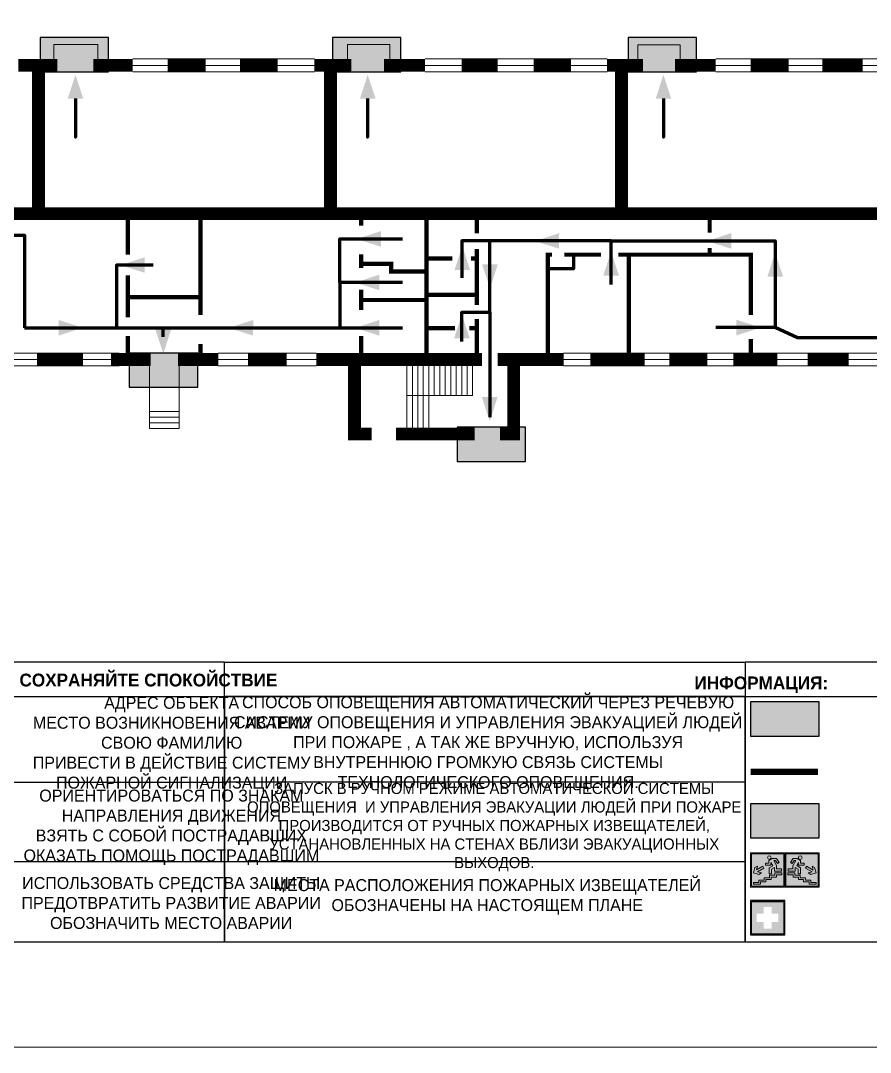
# Model space of a CAD drawing. Header units: millimetres. Extents: x 13810 to 67229, y 12374 to 21950.
# Drawn here: x 33052.6 to 33251.3, y 15729.7 to 15970.9 of the extents above; entities that cross this region are included whole.
import ezdxf

# ---------------------------------------------------------------- set-up
doc = ezdxf.new("R2010")
doc.units = ezdxf.units.MM
doc.layers.add('План_Штампы', color=7, linetype='Continuous')
doc.styles.add('обычный', font='arial.ttf')

# ---------------------------------------------------------------- blocks, each defined once
blk = doc.blocks.new('A$C7B4425F7')
at = {"true_color": 0xffffff}
blk.add_hatch(color=7, dxfattribs=at).paths.add_polyline_path([(0, 0), (-16, 0), (-16, -8), (0, -8)])
h = blk.add_hatch(color=126)
h.paths.add_polyline_path([(-0.2, -0.2), (-15.8, -0.2), (-15.8, -7.8), (-0.2, -7.8)])
h.paths.add_polyline_path([(-11.76, -2.03), (-11.76, -3.66), (-11.17, -3.66, -0.568275), (-11.17, -6.18), (-12.58, -6.18), (-12.58, -2.03)], flags=16)
h.paths.add_polyline_path([(-13.33, -4.12, -0.495768), (-13.59, -6.18), (-15.03, -6.18), (-15.03, -2.03), (-13.59, -2.03, -0.487973)], flags=16)
h.paths.add_polyline_path([(-10.25, -2.03), (-9.48, -2.03), (-9.48, -6.18), (-10.25, -6.18)], flags=16)
h.paths.add_polyline_path([(-13.84, -3.69), (-14.24, -3.69), (-14.24, -3.03), (-13.9, -3.03, -0.692621)], flags=0)
h.paths.add_polyline_path([(-9.15, -2.03), (-8.4, -2.03), (-8.04, -3.07), (-7.68, -2.03), (-6.93, -2.03), (-7.64, -4.1), (-6.93, -6.18), (-7.68, -6.18), (-8.04, -5.14), (-8.4, -6.18), (-9.15, -6.18), (-8.44, -4.1)], flags=16)
h.paths.add_polyline_path([(-11.76, -4.46), (-11.42, -4.46, -0.692621), (-11.36, -5.12), (-11.76, -5.12)], flags=0)
h.paths.add_polyline_path([(-13.9, -5.2), (-14.24, -5.2), (-14.24, -4.55), (-13.84, -4.55, -0.708038)], flags=0)
edge = h.paths.add_edge_path(flags=16)
edge.add_ellipse((-5.51, -4.08), major_axis=(0, 2.05), ratio=0.586184, start_angle=0, end_angle=360)
edge = h.paths.add_edge_path(flags=0)
edge.add_ellipse((-5.51, -4.08), major_axis=(0, 1.14), ratio=0.454828, start_angle=0, end_angle=360)
h.paths.add_polyline_path([(-4.13, -4.96, 0.377264), (-3.48, -4.52, 0.0555), (-3.16, -2.03), (-1.66, -2.03), (-1.66, -4.96), (-0.96, -4.96), (-0.96, -7.01), (-1.75, -7.01), (-1.75, -6.18), (-3.3, -6.18), (-3.3, -7.02), (-4.13, -7.02)], flags=16)
h.paths.add_polyline_path([(-2.73, -2.91), (-2.28, -2.91), (-2.28, -4.96), (-3.05, -4.96, 0.079136)], flags=0)
at = {"color": 126}
blk.add_lwpolyline([(-16, -8), (0, -8), (0, 0), (-16, 0)], close=True, dxfattribs=at)
blk = doc.blocks.new('A$C18900ED3')
h = blk.add_hatch(color=126)
h.paths.add_polyline_path([(-0.18, -0.18), (-7.02, -0.18), (-7.02, -7.02), (-0.18, -7.02)])
h.paths.add_polyline_path([(-5.89, -4.46), (-5.89, -2.77), (-4.46, -2.77), (-4.46, -1.31), (-2.77, -1.31), (-2.77, -2.77), (-1.33, -2.77), (-1.33, -4.46), (-2.77, -4.46), (-2.77, -5.89), (-4.46, -5.89), (-4.46, -4.46)], flags=16)
at = {"color": 126}
for p, q in [((-7.2, 0), (-7.2, -7.2)), ((0, 0), (-7.2, 0)), ((0, -7.2), (0, 0)), ((-7.02, -7.02), (-7.02, -0.18)), ((-7.02, -0.18), (-0.18, -0.18)), ((-0.18, -0.18), (-0.18, -7.02)), ((-7.2, -7.2), (0, -7.2)), ((-0.18, -7.02), (-7.02, -7.02))]:
    blk.add_line(p, q, dxfattribs=at)
blk = doc.blocks.new('вниз 3')
at = {"lineweight": 0, "true_color": 0xffffff}
h = blk.add_hatch(color=7, dxfattribs=at)
h.dxf.hatch_style = 1
h.paths.add_polyline_path([(40997.5, -4475.69), (40997.25, -4475.28), (40995.76, -4476.15), (40995.97, -4475.23), (40995.39, -4475.56), (40995.05, -4476.83), (40996.33, -4477.17), (40996.91, -4476.83), (40996, -4476.55)], flags=0)
h.paths.add_polyline_path([(40999.81, -4473.95), (41000.22, -4473.95), (41000.64, -4474.67), (41001.03, -4474.43), (41000.46, -4473.49), (41000.42, -4473.49), (40999.43, -4473.49), (40998.68, -4473.92), (40998.68, -4474.57), (40997.88, -4474.57), (40997.88, -4475), (40999.14, -4475), (40999.14, -4474.43), (40999.14, -4474.38), (40999.59, -4475.15), (40998.72, -4475.67), (40998.72, -4477.06), (40999.24, -4477.06), (40999.24, -4475.96), (40999.95, -4475.56), (40999.95, -4476.43), (41001.61, -4476.43), (41001.61, -4475.88), (41000.47, -4475.88), (41000.47, -4475.12)], flags=0)
h.paths.add_polyline_path([(40999.2, -4473.24, 1), (40998.35, -4473.24, 1)], flags=0)
h.paths.add_polyline_path([(41000.46, -4477.26), (41001.69, -4477.26), (41001.69, -4476.84), (41000.03, -4476.84), (41000.03, -4477.39), (40998.78, -4477.39), (40998.78, -4477.95), (40997.53, -4477.95), (40997.53, -4478.5), (40996.29, -4478.5), (40996.29, -4479.06), (40995.05, -4479.06), (40995.05, -4479.48), (40995.29, -4479.48), (40996.72, -4479.48), (40996.72, -4478.92), (40997.97, -4478.92), (40997.97, -4478.36), (40999.2, -4478.36), (40999.2, -4477.81), (41000.46, -4477.81)], flags=0)
h.paths.add_polyline_path([(41002.37, -4472.17), (40994.37, -4472.17), (40994.37, -4480.17), (41002.37, -4480.17)])
h.paths.add_polyline_path([(41002.16, -4479.96), (40994.57, -4479.96), (40994.57, -4472.37), (41002.16, -4472.37)], flags=16)
h.paths.add_polyline_path([(41001.61, -4475.88), (41001.61, -4476.43), (40999.95, -4476.43), (40999.95, -4475.56), (40999.24, -4475.96), (40999.24, -4477.06), (40998.72, -4477.06), (40998.72, -4475.67), (40999.59, -4475.15), (40999.14, -4474.38), (40999.14, -4474.43), (40999.14, -4475), (40997.88, -4475), (40997.88, -4474.57), (40998.68, -4474.57), (40998.68, -4473.92), (40999.43, -4473.49), (41000.42, -4473.49), (41000.46, -4473.49), (41001.03, -4474.43), (41000.64, -4474.67), (41000.22, -4473.95), (40999.81, -4473.95), (41000.47, -4475.12), (41000.47, -4475.88)], flags=0)
h.paths.add_polyline_path([(41001.69, -4476.84), (41001.69, -4477.26), (41000.46, -4477.26), (41000.46, -4477.81), (40999.2, -4477.81), (40999.2, -4478.36), (40997.97, -4478.36), (40997.97, -4478.92), (40996.72, -4478.92), (40996.72, -4479.48), (40995.05, -4479.48), (40995.05, -4479.06), (40996.29, -4479.06), (40996.29, -4478.5), (40997.53, -4478.5), (40997.53, -4477.95), (40998.78, -4477.95), (40998.78, -4477.39), (41000.03, -4477.39), (41000.03, -4476.84)], flags=0)
h.paths.add_polyline_path([(40998.35, -4473.24, -1), (40999.2, -4473.24, -1)], flags=0)
h.paths.add_polyline_path([(40997.5, -4475.69), (40996, -4476.55), (40996.91, -4476.83), (40996.33, -4477.17), (40995.05, -4476.83), (40995.39, -4475.56), (40995.97, -4475.23), (40995.76, -4476.15), (40997.25, -4475.28)], flags=0)
at = {"lineweight": 0}
h = blk.add_hatch(color=126, dxfattribs=at)
h.dxf.hatch_style = 1
h.paths.add_polyline_path([(41002.16, -4472.37), (40994.57, -4472.37), (40994.57, -4479.96), (41002.16, -4479.96)])
h.paths.add_polyline_path([(40995.97, -4475.23), (40995.76, -4476.15), (40997.25, -4475.28), (40997.5, -4475.69), (40996, -4476.55), (40996.91, -4476.83), (40996.33, -4477.17), (40995.05, -4476.83), (40995.39, -4475.56)], flags=16)
h.paths.add_polyline_path([(40997.88, -4474.57), (40998.68, -4474.57), (40998.68, -4473.92), (40999.43, -4473.49), (41000.42, -4473.49), (41000.46, -4473.49), (41001.03, -4474.43), (41000.64, -4474.67), (41000.22, -4473.95), (40999.81, -4473.95), (41000.47, -4475.12), (41000.47, -4475.88), (41001.61, -4475.88), (41001.61, -4476.43), (40999.95, -4476.43), (40999.95, -4475.56), (40999.24, -4475.96), (40999.24, -4477.06), (40998.72, -4477.06), (40998.72, -4475.67), (40999.59, -4475.15), (40999.14, -4474.38), (40999.14, -4474.43), (40999.14, -4475), (40997.88, -4475)], flags=16)
h.paths.add_polyline_path([(40998.35, -4473.24, -1), (40999.2, -4473.24, -1)], flags=16)
h.paths.add_polyline_path([(40997.53, -4477.95), (40998.78, -4477.95), (40998.78, -4477.39), (41000.03, -4477.39), (41000.03, -4476.84), (41001.69, -4476.84), (41001.69, -4477.26), (41000.46, -4477.26), (41000.46, -4477.81), (40999.2, -4477.81), (40999.2, -4478.36), (40997.97, -4478.36), (40997.97, -4478.92), (40996.72, -4478.92), (40996.72, -4479.48), (40995.05, -4479.48), (40995.05, -4479.06), (40996.29, -4479.06), (40996.29, -4478.5), (40997.53, -4478.5)], flags=16)
at = {"lineweight": 0, "true_color": 0xffffff}
h = blk.add_hatch(color=7, dxfattribs=at)
h.dxf.hatch_style = 1
h.paths.add_polyline_path([(40999.2, -4473.24, 1), (40998.35, -4473.24, 1)])
h.paths.add_polyline_path([(40999.81, -4473.95), (41000.22, -4473.95), (41000.64, -4474.67), (41001.03, -4474.43), (41000.46, -4473.49), (41000.42, -4473.49), (40999.43, -4473.49), (40998.68, -4473.92), (40998.68, -4474.57), (40997.88, -4474.57), (40997.88, -4475), (40999.14, -4475), (40999.14, -4474.43), (40999.14, -4474.38), (40999.59, -4475.15), (40998.72, -4475.67), (40998.72, -4477.06), (40999.24, -4477.06), (40999.24, -4475.96), (40999.95, -4475.56), (40999.95, -4476.43), (41001.61, -4476.43), (41001.61, -4475.88), (41000.47, -4475.88), (41000.47, -4475.12)])
h.paths.add_polyline_path([(40999.2, -4477.81), (41000.46, -4477.81), (41000.46, -4477.26), (41001.69, -4477.26), (41001.69, -4476.84), (41000.03, -4476.84), (41000.03, -4477.39), (40998.78, -4477.39), (40998.78, -4477.95), (40997.53, -4477.95), (40997.53, -4478.5), (40996.29, -4478.5), (40996.29, -4479.06), (40995.05, -4479.06), (40995.05, -4479.48), (40995.29, -4479.48), (40996.72, -4479.48), (40996.72, -4478.92), (40997.97, -4478.92), (40997.97, -4478.36), (40999.2, -4478.36)])
h.paths.add_polyline_path([(40997.5, -4475.69), (40997.25, -4475.28), (40995.76, -4476.15), (40995.97, -4475.23), (40995.39, -4475.56), (40995.05, -4476.83), (40996.33, -4477.17), (40996.91, -4476.83), (40996, -4476.55)])
at = {"color": 126, "lineweight": 0}
for points in [[(40994.37, -4472.17), (41002.37, -4472.17), (41002.37, -4480.17), (40994.37, -4480.17)], [(40994.57, -4472.37), (41002.16, -4472.37), (41002.16, -4479.96), (40994.57, -4479.96)]]:
    blk.add_lwpolyline(points, close=True, dxfattribs=at)
for points in [[(40999.14, -4474.43), (40999.14, -4475), (40997.88, -4475), (40997.88, -4474.57), (40998.68, -4474.57), (40998.68, -4473.92), (40999.43, -4473.49), (41000.42, -4473.49), (41000.46, -4473.49), (41001.03, -4474.43), (41000.64, -4474.67), (41000.22, -4473.95), (40999.81, -4473.95), (41000.47, -4475.12), (41000.47, -4475.88), (41001.61, -4475.88), (41001.61, -4476.43), (40999.95, -4476.43), (40999.95, -4475.56), (40999.24, -4475.96), (40999.24, -4477.06), (40998.72, -4477.06), (40998.72, -4475.67), (40999.59, -4475.15), (40999.14, -4474.38), (40999.14, -4474.43)], [(40995.05, -4476.83), (40995.39, -4475.56), (40995.97, -4475.23), (40995.76, -4476.15), (40997.25, -4475.28), (40997.5, -4475.69), (40996, -4476.55), (40996.91, -4476.83), (40996.33, -4477.17), (40995.05, -4476.83)], [(40995.29, -4479.48), (40995.05, -4479.48), (40995.05, -4479.06), (40996.29, -4479.06), (40996.29, -4478.5), (40997.53, -4478.5), (40997.53, -4477.95), (40998.78, -4477.95), (40998.78, -4477.39), (41000.03, -4477.39), (41000.03, -4476.84), (41001.69, -4476.84), (41001.69, -4477.26), (41000.46, -4477.26), (41000.46, -4477.81), (40999.2, -4477.81), (40999.2, -4478.36), (40997.97, -4478.36), (40997.97, -4478.92), (40996.72, -4478.92), (40996.72, -4479.48), (40995.05, -4479.48)]]:
    blk.add_lwpolyline(points, dxfattribs=at)
blk.add_circle((40998.77, -4473.24), 0.426, dxfattribs=at)
blk = doc.blocks.new('вниз')
at = {"lineweight": 0, "true_color": 0xffffff}
h = blk.add_hatch(color=7, dxfattribs=at)
h.dxf.hatch_style = 1
h.paths.add_polyline_path([(40994.51, -4472.22), (40986.51, -4472.22), (40986.51, -4480.22), (40994.51, -4480.22)])
h.paths.add_polyline_path([(40994.31, -4472.42), (40994.31, -4480.01), (40986.71, -4480.01), (40986.71, -4472.42)], flags=16)
h.paths.add_polyline_path([(40988.43, -4473.53), (40989.43, -4473.53), (40990.19, -4473.96), (40990.19, -4474.6), (40991, -4474.6), (40991, -4475.06), (40989.73, -4475.06), (40989.73, -4474.46), (40989.3, -4475.18), (40990.17, -4475.7), (40990.17, -4477.11), (40989.63, -4477.11), (40989.63, -4476.01), (40988.94, -4475.59), (40988.94, -4476.46), (40988.94, -4476.46), (40987.47, -4476.46), (40987.26, -4476.46), (40987.26, -4475.92), (40988.4, -4475.92), (40988.4, -4475.2), (40989.1, -4473.99), (40988.66, -4473.99), (40988.24, -4474.7), (40987.86, -4474.47), (40988.41, -4473.56)], flags=0)
h.paths.add_polyline_path([(40990.55, -4473.29, -1), (40989.69, -4473.29, -1)], flags=0)
h.paths.add_polyline_path([(40988.85, -4476.89), (40988.85, -4477.43), (40990.1, -4477.43), (40990.1, -4477.99), (40991.34, -4477.99), (40991.34, -4478.54), (40992.59, -4478.54), (40992.59, -4479.09), (40993.83, -4479.09), (40993.83, -4479.52), (40992.17, -4479.52), (40992.17, -4478.97), (40990.91, -4478.97), (40990.91, -4478.41), (40989.68, -4478.41), (40989.68, -4477.86), (40988.43, -4477.86), (40988.43, -4477.31), (40987.6, -4477.31), (40987.18, -4477.31), (40987.18, -4476.89)], flags=0)
h.paths.add_polyline_path([(40991.61, -4475.33), (40993.12, -4476.2), (40992.9, -4475.27), (40993.48, -4475.6), (40993.83, -4476.88), (40992.56, -4477.22), (40991.97, -4476.88), (40992.9, -4476.61), (40991.38, -4475.74), (40991.58, -4475.39)], flags=0)
h.paths.add_polyline_path([(40990.19, -4473.96), (40989.43, -4473.53), (40988.43, -4473.53), (40988.41, -4473.56), (40987.86, -4474.47), (40988.24, -4474.7), (40988.66, -4473.99), (40989.1, -4473.99), (40988.4, -4475.2), (40988.4, -4475.92), (40987.26, -4475.92), (40987.26, -4476.46), (40987.47, -4476.46), (40988.94, -4476.46), (40988.94, -4476.27), (40988.94, -4475.59), (40989.63, -4476.01), (40989.63, -4477.11), (40990.17, -4477.11), (40990.17, -4475.7), (40989.3, -4475.18), (40989.73, -4474.46), (40989.73, -4475.06), (40991, -4475.06), (40991, -4474.6), (40990.19, -4474.6)], flags=0)
h.paths.add_polyline_path([(40990.55, -4473.29, 1), (40989.69, -4473.29, 1)], flags=0)
h.paths.add_polyline_path([(40991.61, -4475.33), (40991.58, -4475.39), (40991.38, -4475.74), (40992.9, -4476.61), (40991.97, -4476.88), (40992.56, -4477.22), (40993.83, -4476.88), (40993.48, -4475.6), (40992.9, -4475.27), (40993.12, -4476.2)], flags=0)
h.paths.add_polyline_path([(40990.1, -4477.43), (40988.85, -4477.43), (40988.85, -4476.89), (40987.18, -4476.89), (40987.18, -4477.31), (40987.6, -4477.31), (40988.43, -4477.31), (40988.43, -4477.86), (40989.68, -4477.86), (40989.68, -4478.41), (40990.91, -4478.41), (40990.91, -4478.97), (40992.17, -4478.97), (40992.17, -4479.52), (40993.83, -4479.52), (40993.83, -4479.09), (40992.59, -4479.09), (40992.59, -4478.54), (40991.34, -4478.54), (40991.34, -4477.99), (40990.1, -4477.99)], flags=0)
at = {"lineweight": 0}
h = blk.add_hatch(color=126, dxfattribs=at)
h.dxf.hatch_style = 1
h.paths.add_polyline_path([(40994.31, -4472.42), (40986.71, -4472.42), (40986.71, -4480.01), (40994.31, -4480.01)])
h.paths.add_polyline_path([(40988.43, -4473.53), (40989.43, -4473.53), (40990.19, -4473.96), (40990.19, -4474.6), (40991, -4474.6), (40991, -4475.06), (40989.73, -4475.06), (40989.73, -4474.46), (40989.3, -4475.18), (40990.17, -4475.7), (40990.17, -4477.11), (40989.63, -4477.11), (40989.63, -4476.01), (40988.94, -4475.59), (40988.94, -4476.46), (40988.94, -4476.46), (40987.47, -4476.46), (40987.26, -4476.46), (40987.26, -4475.92), (40988.4, -4475.92), (40988.4, -4475.2), (40989.1, -4473.99), (40988.66, -4473.99), (40988.24, -4474.7), (40987.86, -4474.47), (40988.41, -4473.56)], flags=16)
h.paths.add_polyline_path([(40990.55, -4473.29, -1), (40989.69, -4473.29, -1)], flags=16)
h.paths.add_polyline_path([(40988.85, -4476.89), (40988.85, -4477.43), (40990.1, -4477.43), (40990.1, -4477.99), (40991.34, -4477.99), (40991.34, -4478.54), (40992.59, -4478.54), (40992.59, -4479.09), (40993.83, -4479.09), (40993.83, -4479.52), (40992.17, -4479.52), (40992.17, -4478.97), (40990.91, -4478.97), (40990.91, -4478.41), (40989.68, -4478.41), (40989.68, -4477.86), (40988.43, -4477.86), (40988.43, -4477.31), (40987.6, -4477.31), (40987.18, -4477.31), (40987.18, -4476.89)], flags=16)
h.paths.add_polyline_path([(40991.61, -4475.33), (40993.12, -4476.2), (40992.9, -4475.27), (40993.48, -4475.6), (40993.83, -4476.88), (40992.56, -4477.22), (40991.97, -4476.88), (40992.9, -4476.61), (40991.38, -4475.74), (40991.58, -4475.39)], flags=16)
at = {"lineweight": 0, "true_color": 0xffffff}
h = blk.add_hatch(color=7, dxfattribs=at)
h.dxf.hatch_style = 1
h.paths.add_polyline_path([(40989.73, -4474.46), (40989.73, -4475.06), (40991, -4475.06), (40991, -4474.6), (40990.19, -4474.6), (40990.19, -4473.96), (40989.43, -4473.53), (40988.43, -4473.53), (40988.41, -4473.56), (40987.86, -4474.47), (40988.24, -4474.7), (40988.66, -4473.99), (40989.1, -4473.99), (40988.4, -4475.2), (40988.4, -4475.92), (40987.26, -4475.92), (40987.26, -4476.46), (40987.47, -4476.46), (40988.94, -4476.46), (40988.94, -4475.59), (40989.63, -4476.01), (40989.63, -4477.11), (40990.17, -4477.11), (40990.17, -4475.7), (40989.3, -4475.18)])
h.paths.add_polyline_path([(40989.69, -4473.29, 1), (40990.55, -4473.29, 1)])
h.paths.add_polyline_path([(40991.61, -4475.33), (40991.58, -4475.39), (40991.38, -4475.74), (40992.9, -4476.61), (40991.97, -4476.88), (40992.56, -4477.22), (40993.83, -4476.88), (40993.48, -4475.6), (40992.9, -4475.27), (40993.12, -4476.2)])
h.paths.add_polyline_path([(40990.1, -4477.43), (40988.85, -4477.43), (40988.85, -4476.89), (40987.18, -4476.89), (40987.18, -4477.31), (40987.6, -4477.31), (40988.43, -4477.31), (40988.43, -4477.86), (40989.68, -4477.86), (40989.68, -4478.41), (40990.91, -4478.41), (40990.91, -4478.97), (40992.17, -4478.97), (40992.17, -4479.52), (40993.83, -4479.52), (40993.83, -4479.09), (40992.59, -4479.09), (40992.59, -4478.54), (40991.34, -4478.54), (40991.34, -4477.99), (40990.1, -4477.99)])
at = {"color": 126, "lineweight": 0}
for points in [[(40986.51, -4472.22), (40994.51, -4472.22), (40994.51, -4480.22), (40986.51, -4480.22)], [(40986.71, -4472.42), (40994.31, -4472.42), (40994.31, -4480.01), (40986.71, -4480.01)]]:
    blk.add_lwpolyline(points, close=True, dxfattribs=at)
for points in [[(40987.47, -4476.46), (40987.26, -4476.46), (40987.26, -4475.92), (40988.4, -4475.92), (40988.4, -4475.2), (40989.1, -4473.99), (40988.66, -4473.99), (40988.24, -4474.7), (40987.86, -4474.47), (40988.41, -4473.56), (40988.43, -4473.53), (40989.43, -4473.53), (40990.19, -4473.96), (40990.19, -4474.6), (40991, -4474.6), (40991, -4475.06), (40989.73, -4475.06), (40989.73, -4474.46), (40989.3, -4475.18), (40990.17, -4475.7), (40990.17, -4477.11), (40989.63, -4477.11), (40989.63, -4476.01), (40988.94, -4475.59), (40988.94, -4476.46)], [(40987.47, -4476.46), (40988.94, -4476.46), (40988.94, -4476.27)], [(40991.58, -4475.39), (40991.38, -4475.74), (40992.9, -4476.61), (40991.97, -4476.88), (40992.56, -4477.22), (40993.83, -4476.88), (40993.48, -4475.6), (40992.9, -4475.27), (40993.12, -4476.2), (40991.61, -4475.33), (40991.58, -4475.39)], [(40987.6, -4477.31), (40987.18, -4477.31), (40987.18, -4476.89), (40988.85, -4476.89), (40988.85, -4477.43), (40990.1, -4477.43), (40990.1, -4477.99), (40991.34, -4477.99), (40991.34, -4478.54), (40992.59, -4478.54), (40992.59, -4479.09), (40993.83, -4479.09), (40993.83, -4479.52), (40992.17, -4479.52), (40992.17, -4478.97), (40990.91, -4478.97), (40990.91, -4478.41), (40989.68, -4478.41), (40989.68, -4477.86), (40988.43, -4477.86), (40988.43, -4477.31), (40987.6, -4477.31)]]:
    blk.add_lwpolyline(points, dxfattribs=at)
blk.add_circle((40990.12, -4473.29), 0.432, dxfattribs=at)
blk = doc.blocks.new('A$C32E8229D')
at = {"true_color": 0xffffff}
blk.add_hatch(color=7, dxfattribs=at).paths.add_polyline_path([(0, 0), (0, -8), (16, -8), (16, 0)])
h = blk.add_hatch(color=126)
h.paths.add_polyline_path([(0.2, -0.2), (15.8, -0.2), (15.8, -7.8), (0.2, -7.8)])
h.paths.add_polyline_path([(13.49, -2.05), (12.08, -2.05), (11.37, -2.63, 0.162397), (11.29, -2.84), (11.29, -3.63), (10.35, -3.63), (10.35, -4.05), (11.68, -4.05), (11.68, -3.48), (12.26, -4.28), (11.29, -5.1), (11.29, -6.78), (11.85, -6.78), (11.85, -5.44), (12.8, -4.64), (12.8, -5.94), (14.46, -5.94), (14.46, -5.39), (13.45, -5.39), (13.45, -3.97), (12.46, -2.59), (13.15, -2.59), (13.69, -3.34), (14.18, -3)], flags=16)
h.paths.add_polyline_path([(10.74, -1.82, 1), (11.8, -1.82, 1)], flags=16)
h.paths.add_polyline_path([(9.39, -3.59), (5.99, -3.59), (6.56, -3.03), (5.91, -3.03), (5.1, -3.83), (5.91, -4.64), (6.56, -4.64), (5.99, -4.09), (9.39, -4.09)], flags=16)
h.paths.add_polyline_path([(4.29, -1.08), (1.72, -1.08), (1.72, -6.6), (4.29, -6.6)], flags=16)
at = {"color": 126}
blk.add_lwpolyline([(16, -8), (0, -8), (0, 0), (16, 0)], close=True, dxfattribs=at)

msp = doc.modelspace()

# ---------------------------------------------------------------- linework, layer by layer
at = {"color": 126, "lineweight": 0, "true_color": 0x008754}
for points in [[(32787.42, 16125.89), (33387.42, 16125.89), (33387.42, 15730.89), (32787.42, 15730.89)], [(32787.42, 16125.89), (33387.42, 16125.89), (33387.42, 15730.89), (32787.42, 15730.89)], [(32787.42, 16125.89), (33387.42, 16125.89), (33387.42, 15730.89), (32787.42, 15730.89)], [(32787.42, 16125.89), (33387.42, 16125.89), (33387.42, 15730.89), (32787.42, 15730.89)], [(32787.42, 15730.89), (33387.42, 15730.89), (33387.42, 15335.9), (32787.42, 15335.9)], [(32787.42, 15730.89), (33387.42, 15730.89), (33387.42, 15335.9), (32787.42, 15335.9)], [(32787.42, 15730.89), (33387.42, 15730.89), (33387.42, 15335.9), (32787.42, 15335.9)], [(32787.42, 15730.89), (33387.42, 15730.89), (33387.42, 15335.9), (32787.42, 15335.9)]]:
    msp.add_lwpolyline(points, close=True, dxfattribs=at)
at = {"lineweight": 0}
for points in [[(33060.41, 15960.45), (33060.41, 15965.34), (33070.65, 15965.34), (33070.65, 15960.45)], [(33129.09, 15960.45), (33129.09, 15965.33), (33138.99, 15965.33), (33138.99, 15960.45)], [(33196.99, 15960.45), (33196.99, 15965.29), (33206.85, 15965.29), (33206.85, 15961.12)], [(33078.84, 15961.95), (33121.33, 15961.95)], [(33147.22, 15961.95), (33189.75, 15961.95)], [(33215.19, 15961.95), (33257.91, 15961.95)], [(33078.84, 15960.45), (33121.33, 15960.45)], [(33078.84, 15958.95), (33121.33, 15958.95)], [(33147.22, 15960.45), (33189.75, 15960.45)], [(33147.22, 15958.95), (33189.75, 15958.95)], [(33215.19, 15960.45), (33257.91, 15960.45)], [(33215.19, 15958.95), (33257.91, 15958.95)], [(33046.3, 15891.68), (33075.68, 15891.68)], [(33048.84, 15893.18), (33075.68, 15893.18)], [(33082.75, 15875.54), (33082.75, 15891.68)], [(33089.71, 15875.54), (33089.71, 15891.68)], [(33098.82, 15893.18), (33121.75, 15893.18)], [(33098.82, 15891.68), (33121.75, 15891.68)], [(33142.95, 15874.29), (33142.95, 15891.68)], [(33144.23, 15874.29), (33144.23, 15891.68)], [(33144.23, 15874.29), (33144.23, 15891.68)], [(33145.51, 15874.29), (33145.51, 15891.68)], [(33145.51, 15874.29), (33145.51, 15891.68)], [(33146.79, 15874.29), (33146.79, 15891.68)], [(33146.79, 15874.29), (33146.79, 15891.68)], [(33148.08, 15874.29), (33148.08, 15891.68)], [(33148.08, 15874.29), (33148.08, 15891.68)], [(33149.36, 15883.27), (33149.36, 15891.68)], [(33149.36, 15883.27), (33149.36, 15891.68)], [(33150.64, 15883.27), (33150.64, 15891.68)], [(33150.64, 15883.27), (33150.64, 15891.68)], [(33150.64, 15883.27), (33150.64, 15891.68)], [(33151.92, 15883.27), (33151.92, 15891.68)], [(33151.92, 15883.27), (33151.92, 15891.68)], [(33151.92, 15883.27), (33151.92, 15891.68)], [(33153.2, 15883.27), (33153.2, 15891.68)], [(33153.2, 15883.27), (33153.2, 15891.68)], [(33153.2, 15883.27), (33153.2, 15891.68)], [(33154.48, 15883.27), (33154.48, 15891.68)], [(33154.48, 15883.27), (33154.48, 15891.68)], [(33154.48, 15883.27), (33154.48, 15891.68)], [(33155.76, 15883.27), (33155.76, 15891.68)], [(33155.76, 15883.27), (33155.76, 15891.68)], [(33155.76, 15883.27), (33155.76, 15891.68)], [(33157.04, 15883.27), (33157.04, 15891.68)], [(33157.04, 15883.27), (33157.04, 15891.68)], [(33157.04, 15883.27), (33157.04, 15891.68)], [(33158.32, 15883.27), (33158.32, 15891.68)], [(33179.59, 15893.18), (33316.39, 15893.18)], [(33179.59, 15891.68), (33316.39, 15891.68)], [(33046.3, 15890.18), (33075.68, 15890.18)], [(33098.82, 15890.18), (33121.75, 15890.18)], [(33179.59, 15890.18), (33316.39, 15890.18)], [(33158.32, 15883.27), (33142.95, 15883.27)], [(33089.71, 15879.51), (33082.75, 15879.51)], [(33089.71, 15878.19), (33082.75, 15878.19)], [(33082.75, 15878.19), (33089.71, 15878.19)], [(33089.71, 15876.86), (33082.75, 15876.86)], [(33082.75, 15876.86), (33089.71, 15876.86)], [(33082.75, 15875.54), (33089.71, 15875.54)]]:
    msp.add_lwpolyline(points, dxfattribs=at)
for points, const_width in [([(33052.11, 15960.45), (33061.17, 15960.45)], 3), ([(33056.78, 15960.45), (33056.78, 15925.78)], 3), ([(33069.6, 15960.45), (33078.84, 15960.45)], 3), ([(33086.99, 15960.45), (33095.87, 15960.45)], 3), ([(33103.92, 15960.45), (33112.71, 15960.45)], 3), ([(33121.33, 15960.45), (33129.95, 15960.45)], 3), ([(33125.09, 15960.45), (33125.09, 15925.78)], 3), ([(33137.59, 15960.45), (33147.22, 15960.45)], 3), ([(33155.74, 15960.45), (33164.18, 15960.45)], 3), ([(33172.61, 15960.45), (33181.32, 15960.45)], 3), ([(33189.75, 15960.45), (33198.19, 15960.45)], 3), ([(33193.14, 15960.45), (33193.14, 15925.78)], 3), ([(33205.65, 15960.45), (33215.19, 15960.45)], 3), ([(33223.34, 15960.45), (33232.24, 15960.45)], 3), ([(33240.12, 15960.45), (33249.56, 15960.45)], 3), ([(32952.87, 15925.78), (33367.46, 15925.78)], 3), ([(33077.68, 15916.2), (33077.68, 15925.78)], 1), ([(33094.67, 15902.08), (33094.67, 15925.78)], 1), ([(33132.28, 15922.95), (33132.28, 15925.78)], 1), ([(33147.51, 15891.68), (33147.51, 15925.78)], 1), ([(33159.33, 15921.19), (33159.33, 15925.78)], 1), ([(33213.76, 15921.31), (33213.76, 15925.78)], 1), ([(33159.33, 15904.4), (33159.33, 15917.5)], 1), ([(33213.76, 15916.21), (33213.76, 15917.77)], 1), ([(33132.28, 15913.08), (33132.28, 15916.3)], 1), ([(33153.61, 15915.29), (33147.51, 15915.29)], 1), ([(33159.33, 15915.29), (33157.95, 15915.29)], 1), ([(33176.92, 15916.21), (33175.9, 15916.21), (33175.9, 15891.68)], 1), ([(33188.37, 15916.21), (33179.78, 15916.21)], 1), ([(33223.36, 15902.1), (33223.36, 15916.21), (33192.43, 15916.21)], 1), ([(33194.83, 15916.21), (33194.83, 15891.68)], 1), ([(33132.28, 15914.09), (33139.29, 15914.09), (33139.29, 15912.25), (33147.51, 15912.25)], 1), ([(33077.68, 15901.53), (33077.68, 15911.4)], 1), ([(33132.28, 15903.3), (33132.28, 15908)], 1), ([(33094.67, 15906.24), (33077.68, 15906.24)], 1), ([(33147.51, 15905.6), (33132.28, 15905.6)], 1), ([(33159.33, 15906.8), (33147.51, 15906.8)], 1), ([(33159.33, 15891.68), (33159.33, 15901.17)], 1), ([(33154.16, 15899.05), (33147.51, 15899.05)], 1), ([(33159.33, 15899.05), (33157.58, 15899.05)], 1), ([(33077.68, 15897.2), (33077.68, 15891.68)], 1), ([(33094.67, 15891.68), (33094.67, 15895.35)], 1), ([(33132.28, 15897.21), (33132.28, 15891.68)], 1), ([(33223.36, 15891.68), (33223.36, 15896.47)], 1), ([(33067.21, 15891.68), (33056.41, 15891.68)], 3), ([(33083.03, 15891.68), (33073.71, 15891.68)], 3), ([(33098.82, 15891.68), (33089.4, 15891.68)], 3), ([(33114.8, 15891.68), (33105.75, 15891.68)], 3), ([(33160.53, 15891.68), (33121.75, 15891.68)], 3), ([(33130.71, 15891.68), (33130.71, 15874.29), (33134.68, 15874.29)], 3), ([(33179.59, 15891.68), (33164.17, 15891.68)], 3), ([(33164.69, 15874.29), (33167.92, 15874.29), (33167.92, 15891.68)], 3), ([(33198.52, 15891.68), (33185.87, 15891.68)], 3), ([(33213.23, 15891.68), (33204.36, 15891.68)], 3), ([(33229.57, 15891.68), (33219.32, 15891.68)], 3), ([(33246.28, 15891.68), (33236.68, 15891.68)], 3), ([(33140.4, 15874.29), (33158.78, 15874.29)], 3)]:
    msp.add_lwpolyline(points, dxfattribs=dict(at, const_width=const_width))
at = {"color": 126, "lineweight": 100, "true_color": 0x008754}
for points in [[(33065.42, 15952.72), (33065.42, 15943.69), (33065.42, 15943.69)], [(33133.77, 15952.72), (33133.77, 15943.69), (33133.77, 15943.69)], [(33202.93, 15952.72), (33202.93, 15943.69), (33202.93, 15943.69)], [(32961.59, 15885.75), (32961.59, 15892.53), (32957.79, 15892.53), (32957.79, 15920.73), (33053.48, 15920.73), (33053.48, 15899.12)], [(33127.25, 15909.69), (33127.25, 15919.91), (33141.89, 15919.91)], [(33162.35, 15902.77), (33162.35, 15919.4), (33155.83, 15919.4), (33155.83, 15910.76)], [(33190.69, 15909.22), (33190.69, 15919.4), (33162.35, 15919.4)], [(33190.69, 15919.4), (33229.04, 15919.4), (33229.04, 15899.2), (33215.23, 15899.2)], [(33083.6, 15913.78), (33075.02, 15913.78), (33075.02, 15899.12)], [(33141.89, 15909.69), (33127.25, 15909.69), (33127.25, 15899.12)], [(33155.79, 15895.91), (33155.79, 15902.77), (33162.35, 15902.77), (33162.35, 15878.2)], [(33053.48, 15899.12), (33141.89, 15899.12)], [(33085.98, 15896.97), (33085.98, 15899.12)], [(33273.21, 15896.75), (33234.32, 15896.75), (33229.04, 15899.2)]]:
    msp.add_lwpolyline(points, dxfattribs=at)
at = {"lineweight": 100}
msp.add_lwpolyline([(33181.9, 15916.12), (33181.9, 15912.9), (33176.24, 15912.9)], dxfattribs=at)
for points in [[(32956.55, 15812.87), (33100.31, 15812.87), (33100.31, 15820.92), (32956.55, 15820.92)], [(33100.31, 15820.92), (33222.03, 15820.92), (33222.03, 15755.47), (33100.31, 15755.47)], [(33100.31, 15820.92), (33222.03, 15820.92), (33222.03, 15812.87), (33100.31, 15812.87)], [(33222.03, 15812.87), (33365.8, 15812.87), (33365.8, 15820.92), (33222.03, 15820.92)], [(32956.55, 15812.87), (33100.31, 15812.87), (33100.31, 15755.47), (32956.55, 15755.47)], [(33100.31, 15812.87), (33222.03, 15812.87), (33222.03, 15792.87), (33100.31, 15792.87)], [(33222.03, 15812.87), (33365.8, 15812.87), (33365.8, 15755.47), (33222.03, 15755.47)], [(33222.03, 15792.87), (33100.31, 15792.87), (33100.31, 15774.3), (33222.03, 15774.3)]]:
    msp.add_lwpolyline(points, close=True)
at = {"color": 126, "lineweight": 80, "true_color": 0x008754, "const_width": 1.5}
msp.add_lwpolyline([(33239.12, 15795.3), (33223.33, 15795.3)], dxfattribs=at)
for points in [[(33014.96, 15792.87), (32956.55, 15792.87), (33100.31, 15792.87)], [(33014.96, 15774.3), (32956.55, 15774.3), (33100.31, 15774.3)]]:
    msp.add_lwpolyline(points)
at = {"layer": 'План_Штампы', "color": 126, "true_color": 0x008754}
for points in [[(33067.28, 15952.64), (33063.62, 15952.65), (33065.43, 15958.27)], [(33135.63, 15952.64), (33131.97, 15952.65), (33133.78, 15958.27)], [(33204.79, 15952.64), (33201.13, 15952.65), (33202.93, 15958.27)], [(33136.87, 15921.72), (33136.86, 15918.06), (33131.24, 15919.86)], [(33178.56, 15921.24), (33178.55, 15917.58), (33172.93, 15919.38)], [(33218.83, 15921.25), (33218.82, 15917.59), (33213.2, 15919.4)], [(33157.75, 15912.61), (33154.09, 15912.62), (33155.9, 15918.24)], [(33081.66, 15915.61), (33081.65, 15911.95), (33076.03, 15913.76)], [(33192.55, 15911.3), (33188.89, 15911.3), (33190.7, 15916.92)], [(33230.93, 15911.08), (33227.27, 15911.09), (33229.07, 15916.71)], [(33160.54, 15913.94), (33164.2, 15913.94), (33162.39, 15908.32)], [(33136.52, 15911.54), (33136.51, 15907.88), (33130.89, 15909.69)], [(33061.48, 15897.27), (33061.49, 15900.94), (33067.11, 15899.13)], [(33107, 15900.94), (33106.99, 15897.27), (33101.37, 15899.08)], [(33136.49, 15900.94), (33136.49, 15897.27), (33130.87, 15899.08)], [(33157.65, 15896.61), (33153.99, 15896.61), (33155.8, 15902.23)], [(33220.02, 15897.31), (33220.02, 15900.97), (33225.64, 15899.16)], [(33084.13, 15898.71), (33087.8, 15898.7), (33085.99, 15893.08)], [(33160.48, 15882.9), (33164.14, 15882.89), (33162.33, 15877.27)]]:
    msp.add_solid(points, dxfattribs=at)

# ---------------------------------------------------------------- block references
at = {"color": 126, "true_color": 0x008754}
for name, p in [('вниз 3', (-7771.05, 20248.5)), ('вниз', (-7755.18, 20248.54))]:
    msp.add_blockref(name, p, dxfattribs=at)
at = {"xscale": 1.111111111007631, "yscale": 1.111111111007631, "zscale": 1.111111111007631}
msp.add_blockref('A$C18900ED3', (33231.33, 15765.18), dxfattribs=at)
at = {"layer": 'План_Штампы'}
for p in [(33073.17, 15966.96), (33141.52, 15966.96), (33210.68, 15966.96), (33094.03, 15893.19), (33170.7, 15875.86), (33239.33, 15811.67)]:
    msp.add_blockref('A$C7B4425F7', p, dxfattribs=at)
at = {"layer": 'План_Штампы', "color": 126, "true_color": 0x008754, "xscale": -1}
msp.add_blockref('A$C32E8229D', (33239.33, 15787.84), dxfattribs=at)

# ---------------------------------------------------------------- texts
at = {"lineweight": 0, "attachment_point": 5, "style": 'обычный'}
for s, insert, char_height, width in [('{\\fProxima Nova Rg|b1|i0|c204|p2;ДЕЙСТВИЯ ПРИ АВАРИИ: СОХРАНЯЙТЕ СПОКОЙСТВИЕ\\H1.6644x; }', (33056.16, 15816.32), 3, 175.1736), ('{\\fProxima Nova Rg|b1|i0|c204|p2;ИНФОРМАЦИЯ:\\H1.1997x; }', (33225.83, 15815.65), 3, 175.1736), ('{\\fProxima Nova Rg|b0|i0|c204|p2;СПОСОБ ОПОВЕЩЕНИЯ АВТОМАТИЧЕСКИЙ ЧЕРЕЗ РЕЧЕВУЮ СИСТЕМУ ОПОВЕЩЕНИЯ И УПРАВЛЕНИЯ ЭВАКУАЦИЕЙ ЛЮДЕЙ ПРИ ПОЖАРЕ , А ТАК ЖЕ ВРУЧНУЮ, ИСПОЛЬЗУЯ ВНУТРЕННЮЮ ГРОМКУЮ СВЯЗЬ СИСТЕМЫ ТЕХНОЛОГИЧЕСКОГО ОПОВЕЩЕНИЯ.}', (33161.94, 15801.83), 2.8, 118.5618), ('\\pi-8.4,l8.4,t8.4;{\\fProxima Nova Rg|b0|i0|c204|p2;АДРЕС ОБЪЕКТА\\PМЕСТО ВОЗНИКНОВЕНИЯ АВАРИИ\\PСВОЮ ФАМИЛИЮ\\PПРИВЕСТИ В ДЕЙСТВИЕ СИСТЕМУ \\PПОЖАРНОЙ СИГНАЛИЗАЦИИ}', (33087.94, 15801.7), 2.8, 126.6484), ('{\\fProxima Nova Rg|b0|i0|c204|p2;\\P\\pt7.8;ЗАПУСК В РУЧНОМ РЕЖИМЕ АВТОМАТИЧЕСКОЙ СИСТЕМЫ ОПОВЕЩЕНИЯ  И УПРАВЛЕНИЯ ЭВАКУАЦИИ ЛЮДЕЙ ПРИ ПОЖАРЕ ПРОИЗВОДИТСЯ ОТ РУЧНЫХ ПОЖАРНЫХ ИЗВЕЩАТЕЛЕЙ, УСТАНАНОВЛЕННЫХ НА СТЕНАХ ВБЛИЗИ ЭВАКУАЦИОННЫХ ВЫХОДОВ. }', (33163.38, 15784.54), 2.6, 121.7868), ('\\pi-8.4,l8.4,t8.4;{\\fProxima Nova Rg|b0|i0|c204|p2;ОРИЕНТИРОВАТЬСЯ ПО ЗНАКАМ \\PНАПРАВЛЕНИЯ ДВИЖЕНИЯ\\PВЗЯТЬ С СОБОЙ ПОСТРАДАВШИХ\\PОКАЗАТЬ ПОМОЩЬ ПОСТРАДАВШИМ}', (33087.87, 15782.34), 2.8, 126.6484), ('\\pi-8.4,l8.4,t8.4;{\\fProxima Nova Rg|b0|i0|c204|p2;ИСПОЛЬЗОВАТЬ СРЕДСТВА ЗАЩИТЫ \\PПРЕДОТВРАТИТЬ РАЗВИТИЕ АВАРИИ\\PОБОЗНАЧИТЬ МЕСТО АВАРИИ}', (33087.82, 15764.61), 2.8, 126.6484), ('\\pt8.4;{\\fProxima Nova Rg|b0|i0|c204|p2;\\PМЕСТА РАСПОЛОЖЕНИЯ ПОЖАРНЫХ ИЗВЕЩАТЕЛЕЙ ОБОЗНАЧЕНЫ НА НАСТОЯЩЕМ ПЛАНЕ}', (33161.74, 15768.4), 2.8, 118.5618)]:
    msp.add_mtext(s, dxfattribs=dict(at, insert=insert, char_height=char_height, width=width))

doc.saveas('drawing.dxf')
